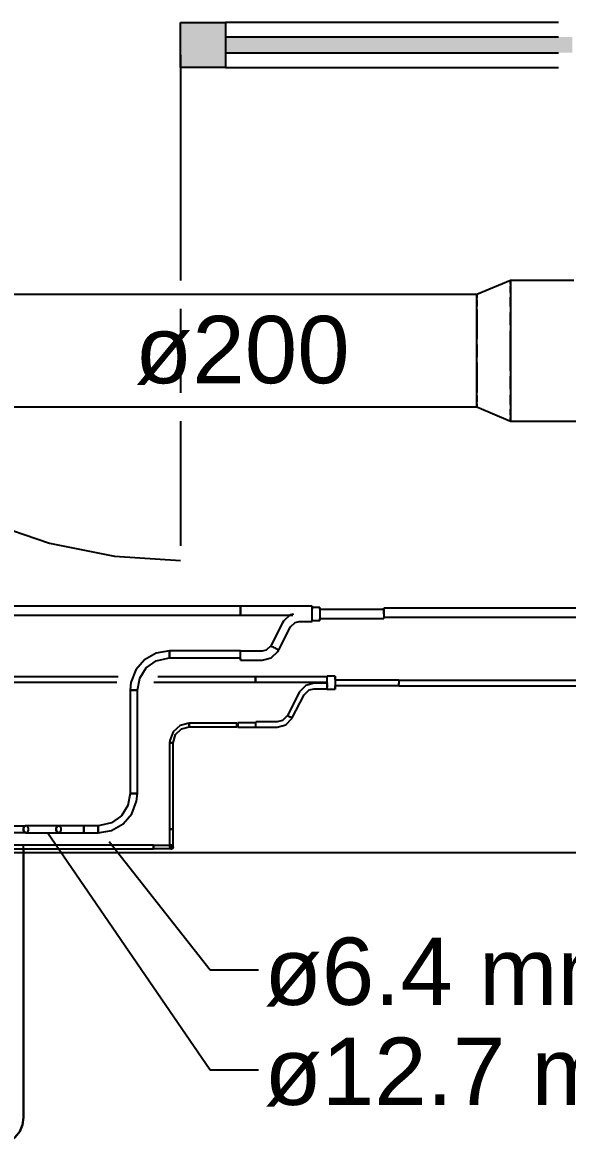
# Model space of a CAD drawing. Extents: x 25325 to 182345, y 3956 to 147305.
# Drawn here: x 91177.928 to 91178.691, y 73652.016 to 73653.591 of the extents above; entities that cross this region are included whole.
import ezdxf

# ---------------------------------------------------------------- set-up
doc = ezdxf.new("R2010")
doc.units = 0
doc.header["$MEASUREMENT"] = 0
doc.layers.add('CAT6A UNDERGROUND PORTS ROUTING', color=1, linetype='CONTINUOUS')
doc.styles.add('PDF Arial', font='arial.ttf')

# ---------------------------------------------------------------- blocks, each defined once
blk = doc.blocks.new('Sheet-Климатична и вентилационна система офис помещение етаж 4_1')
at = {"layer": 'CAT6A UNDERGROUND PORTS ROUTING', "true_color": 0xd8d8d8, "transparency": 33554687}
blk.add_hatch(color=254, dxfattribs=at).paths.add_polyline_path([(10.2154, 16.2329), (10.2154, 16.2959), (10.1524, 16.2959), (10.1524, 16.2329)])
h = blk.add_hatch(color=254, dxfattribs=at)
h.paths.add_polyline_path([(10.525, 16.2534), (10.7013, 16.2534), (10.7013, 16.2754), (10.2154, 16.2754), (10.2154, 16.2534)])
h.paths.add_polyline_path([(10.8752, 16.2534), (10.8752, 16.2754), (10.7997, 16.2754), (10.7997, 16.2534)])
at = {"layer": 'CAT6A UNDERGROUND PORTS ROUTING', "color": 253, "true_color": 0x9c9c9c, "transparency": 33554687}
for points in [[(10.1524, 16.2959), (10.2154, 16.2959), (10.2154, 16.2329), (10.1524, 16.2329), (10.1524, 16.2959)], [(10.6816, 16.2959), (10.2154, 16.2959), (10.2154, 16.2329)], [(10.6816, 16.2754), (10.2154, 16.2754), (10.2154, 16.2534)], [(10.2154, 16.2534), (10.6816, 16.2534)], [(10.1524, 16.2502), (10.1524, 15.934)], [(10.2154, 16.2329), (10.6816, 16.2329)], [(10.1524, 15.8946), (10.1524, 15.7765)], [(9.665, 15.7371), (9.721, 15.688), (9.7981, 15.6365), (9.8812, 15.5956), (9.969, 15.5658), (10.0599, 15.5477), (10.1524, 15.5416)], [(10.1524, 15.7371), (10.1524, 15.5621)]]:
    blk.add_lwpolyline(points, dxfattribs=at)
at = {"layer": 'CAT6A UNDERGROUND PORTS ROUTING', "transparency": 33554687}
for points in [[(10.6147, 15.934), (10.5672, 15.9143)], [(10.7034, 15.934), (10.6147, 15.934)], [(10.6147, 15.9291), (10.6147, 15.9306), (10.6147, 15.934)], [(10.6147, 15.934), (10.6147, 15.9291), (10.6147, 15.9152), (10.6147, 15.8934), (10.6147, 15.866), (10.6147, 15.8355), (10.6147, 15.8051), (10.6147, 15.7777), (10.6147, 15.7559), (10.6147, 15.7419), (10.6147, 15.7371)], [(10.6147, 15.9172), (10.6147, 15.9208), (10.6147, 15.926)], [(10.5672, 15.9143), (9.5785, 15.9143)], [(10.5672, 15.9143), (10.5672, 15.9116), (10.5672, 15.91)], [(10.5672, 15.7568), (10.5672, 15.7616), (10.5672, 15.7752), (10.5672, 15.7962), (10.5672, 15.8219), (10.5672, 15.8492), (10.5672, 15.8749), (10.5672, 15.8959), (10.5672, 15.9095), (10.5672, 15.9143)], [(10.5672, 15.9072), (10.5672, 15.9037), (10.5672, 15.8982)], [(10.6147, 15.8978), (10.6147, 15.9051), (10.6147, 15.9108)], [(10.5672, 15.8937), (10.5672, 15.8912), (10.5672, 15.8749), (10.5672, 15.8559), (10.5672, 15.8518)], [(10.6147, 15.8721), (10.6147, 15.8848), (10.6147, 15.8894)], [(10.6147, 15.8355), (10.6147, 15.861), (10.6147, 15.8637)], [(10.5672, 15.8446), (10.5672, 15.8355)], [(10.5672, 15.8355), (10.5672, 15.8265)], [(10.6147, 15.8074), (10.6147, 15.8101), (10.6147, 15.8355)], [(10.5672, 15.8193), (10.5672, 15.8152), (10.5672, 15.7962), (10.5672, 15.7799), (10.5672, 15.7773)], [(10.6147, 15.7816), (10.6147, 15.7863), (10.6147, 15.7998)], [(10.5672, 15.7729), (10.5672, 15.7674), (10.5672, 15.7638)], [(10.6147, 15.7603), (10.6147, 15.766), (10.6147, 15.7733)], [(9.653, 15.7568), (10.5672, 15.7568)], [(10.5672, 15.7611), (10.5672, 15.7595), (10.5672, 15.7568)], [(10.5672, 15.7568), (10.6147, 15.7371)], [(10.6147, 15.7451), (10.6147, 15.7503), (10.6147, 15.7539)], [(10.6147, 15.7371), (10.6147, 15.7405), (10.6147, 15.7419)], [(10.6147, 15.7371), (11.1547, 15.7371)]]:
    blk.add_lwpolyline(points, dxfattribs=at)
at = {"layer": 'CAT6A UNDERGROUND PORTS ROUTING', "color": 6, "transparency": 33554687}
for points in [[(10.2361, 15.4774), (9.8424, 15.4774)], [(9.8424, 15.4649), (10.2361, 15.4649)], [(10.2361, 15.4774), (10.2361, 15.4772), (10.2361, 15.4766), (10.2361, 15.4756), (10.2361, 15.4743), (10.2361, 15.4728), (10.2361, 15.4712)], [(10.3365, 15.4774), (10.2361, 15.4774)], [(10.2361, 15.4649), (10.2361, 15.4652), (10.2361, 15.4658), (10.2361, 15.4668), (10.2361, 15.4681), (10.2361, 15.4696), (10.2361, 15.4712), (10.2361, 15.4728), (10.2361, 15.4743), (10.2361, 15.4756), (10.2361, 15.4766), (10.2361, 15.4772), (10.2361, 15.4774)], [(10.2361, 15.4712), (10.2361, 15.4696), (10.2361, 15.4681), (10.2361, 15.4668), (10.2361, 15.4658), (10.2361, 15.4652), (10.2361, 15.4649)], [(10.2361, 15.4649), (10.3095, 15.4649)], [(10.3106, 15.4664), (10.3059, 15.4652), (10.2965, 15.4564), (10.2952, 15.4542)], [(10.3365, 15.4774), (10.3365, 15.4772), (10.3365, 15.4766), (10.3365, 15.4756), (10.3365, 15.4743), (10.3365, 15.4731)], [(10.3365, 15.4757), (10.3365, 15.4766)], [(10.3475, 15.4757), (10.3365, 15.4757)], [(10.3365, 15.4579), (10.3365, 15.4588), (10.3365, 15.4602), (10.3365, 15.4621), (10.3365, 15.4643), (10.3365, 15.4666), (10.3365, 15.469), (10.3365, 15.4712), (10.3365, 15.4731), (10.3365, 15.4745), (10.3365, 15.4754)], [(10.3475, 15.4757), (10.3475, 15.4754), (10.3475, 15.4745), (10.3475, 15.4731), (10.3475, 15.4712), (10.3475, 15.469), (10.3475, 15.4666), (10.3475, 15.4643), (10.3475, 15.4621), (10.3475, 15.4602), (10.3475, 15.4588), (10.3475, 15.4579), (10.3475, 15.4576)], [(10.3475, 15.4731), (10.3475, 15.4745), (10.3475, 15.4754)], [(10.4369, 15.4729), (10.3475, 15.4729)], [(12.5953, 15.4746), (10.4369, 15.4746)], [(10.4369, 15.4683), (10.4369, 15.47), (10.4369, 15.4715), (10.4369, 15.4728), (10.4369, 15.4738), (10.4369, 15.4744), (10.4369, 15.4746)], [(10.4369, 15.4738), (10.4369, 15.4729)], [(10.4369, 15.4721), (10.4369, 15.4711), (10.4369, 15.4698), (10.4369, 15.4683), (10.4369, 15.4666), (10.4369, 15.465), (10.4369, 15.4635), (10.4369, 15.4622), (10.4369, 15.4612), (10.4369, 15.4606), (10.4369, 15.4604)], [(10.4369, 15.4667), (10.4369, 15.4683)], [(10.2952, 15.4542), (10.2788, 15.4218)], [(10.2899, 15.4162), (10.3063, 15.4485)], [(10.3063, 15.4485), (10.313, 15.4548), (10.3183, 15.4559)], [(10.3183, 15.4559), (10.3365, 15.4559)], [(10.3365, 15.459), (10.3365, 15.4577), (10.3365, 15.4567), (10.3365, 15.4561), (10.3365, 15.4559)], [(10.3365, 15.4576), (10.3475, 15.4576)], [(10.3365, 15.4567), (10.3365, 15.4576)], [(10.3475, 15.4604), (10.4369, 15.4604)], [(10.3475, 15.4579), (10.3475, 15.4588), (10.3475, 15.4602)], [(10.4369, 15.4621), (12.5953, 15.4621)], [(10.2788, 15.4218), (10.2721, 15.4156), (10.2668, 15.4145)], [(10.2788, 15.4218), (10.2789, 15.4217), (10.2795, 15.4215)], [(10.2795, 15.4215), (10.2804, 15.421)], [(10.2804, 15.421), (10.2815, 15.4204)], [(10.2815, 15.4204), (10.2829, 15.4197)], [(10.2829, 15.4197), (10.2843, 15.419), (10.2858, 15.4183)], [(10.2858, 15.4183), (10.2871, 15.4176)], [(10.2871, 15.4176), (10.2883, 15.417), (10.2892, 15.4166), (10.2897, 15.4163), (10.2899, 15.4162)], [(10.1369, 15.4149), (10.1183, 15.4117), (10.1019, 15.4024), (10.0897, 15.3881), (10.0829, 15.3705), (10.0819, 15.3599)], [(10.0919, 15.3599), (10.0951, 15.3766), (10.1043, 15.3909), (10.1181, 15.4008), (10.1346, 15.4048), (10.1369, 15.4049)], [(10.2365, 15.4149), (10.1369, 15.4149)], [(10.1369, 15.4099), (10.1369, 15.4112), (10.1369, 15.4124), (10.1369, 15.4134), (10.1369, 15.4142), (10.1369, 15.4147), (10.1369, 15.4149)], [(10.1369, 15.4149), (10.1369, 15.4147), (10.1369, 15.4142), (10.1369, 15.4134), (10.1369, 15.4124), (10.1369, 15.4112), (10.1369, 15.4099), (10.1369, 15.4086), (10.1369, 15.4074), (10.1369, 15.4064), (10.1369, 15.4056), (10.1369, 15.4051), (10.1369, 15.4049)], [(10.1369, 15.4049), (10.1369, 15.4051), (10.1369, 15.4056), (10.1369, 15.4064), (10.1369, 15.4074), (10.1369, 15.4086), (10.1369, 15.4099)], [(10.1369, 15.4049), (10.2365, 15.4049)], [(10.2365, 15.4149), (10.2365, 15.4147), (10.2365, 15.4142), (10.2365, 15.4134)], [(10.2668, 15.4145), (10.2365, 15.4145)], [(10.2365, 15.402), (10.2365, 15.4022), (10.2365, 15.4028), (10.2365, 15.4038), (10.2365, 15.4051), (10.2365, 15.4066), (10.2365, 15.4082), (10.2365, 15.4098), (10.2365, 15.4113), (10.2365, 15.4126), (10.2365, 15.4136)], [(10.2365, 15.4038), (10.2365, 15.4028)], [(10.2365, 15.402), (10.2668, 15.402)], [(10.2668, 15.402), (10.2792, 15.4051), (10.2886, 15.4139), (10.2899, 15.4162)], [(10.0649, 15.3784), (9.7951, 15.3784)], [(9.7951, 15.3709), (10.0632, 15.3709)], [(10.1148, 15.3709), (10.2573, 15.3709)], [(10.2573, 15.3784), (10.1206, 15.3784)], [(10.2573, 15.3784), (10.2573, 15.3783)], [(10.2573, 15.3783), (10.2573, 15.3784)], [(10.2573, 15.3784), (10.2573, 15.3783), (10.2573, 15.3779), (10.2573, 15.3773), (10.2573, 15.3766), (10.2573, 15.3756), (10.2573, 15.3747)], [(10.3576, 15.3784), (10.2573, 15.3784)], [(10.2573, 15.3709), (10.2573, 15.3711), (10.2573, 15.3714), (10.2573, 15.372), (10.2573, 15.3728), (10.2573, 15.3737), (10.2573, 15.3747), (10.2573, 15.3756), (10.2573, 15.3766), (10.2573, 15.3773), (10.2573, 15.3779), (10.2573, 15.3783), (10.2573, 15.3784)], [(10.2573, 15.3747), (10.2573, 15.3737), (10.2573, 15.3728), (10.2573, 15.372), (10.2573, 15.3714), (10.2573, 15.3711), (10.2573, 15.3709)], [(10.2573, 15.3711), (10.2573, 15.3709)], [(10.2573, 15.3709), (10.2573, 15.3711)], [(10.2573, 15.3709), (10.3576, 15.3709)], [(10.3687, 15.3792), (10.3576, 15.3792)], [(10.3576, 15.3611), (10.3576, 15.3614), (10.3576, 15.3623), (10.3576, 15.3637), (10.3576, 15.3656), (10.3576, 15.3678), (10.3576, 15.3701), (10.3576, 15.3725), (10.3576, 15.3747), (10.3576, 15.3765), (10.3576, 15.378), (10.3576, 15.3789), (10.3576, 15.3792)], [(10.3576, 15.3701), (10.3576, 15.3692)], [(10.3687, 15.3792), (10.3687, 15.3789), (10.3687, 15.378), (10.3687, 15.3765), (10.3687, 15.3747), (10.3687, 15.3725), (10.3687, 15.3701), (10.3687, 15.3678), (10.3687, 15.3656), (10.3687, 15.3637), (10.3687, 15.3623), (10.3687, 15.3614), (10.3687, 15.3611)], [(10.3687, 15.3747), (10.3687, 15.3765), (10.3687, 15.378), (10.3687, 15.3789)], [(10.458, 15.3739), (10.3687, 15.3739)], [(10.458, 15.3739), (10.458, 15.3737)], [(10.458, 15.3739), (10.458, 15.3737), (10.458, 15.3734), (10.458, 15.3728), (10.458, 15.372), (10.458, 15.3711), (10.458, 15.3701), (10.458, 15.3692), (10.458, 15.3683)], [(12.5149, 15.3731), (10.458, 15.3731)], [(10.0819, 15.3599), (10.0819, 15.2147)], [(10.0819, 15.3599), (10.082, 15.3599), (10.0825, 15.3599), (10.0833, 15.3599), (10.0844, 15.3599), (10.0856, 15.3599), (10.0869, 15.3599)], [(10.0919, 15.3599), (10.0917, 15.3599), (10.0912, 15.3599), (10.0904, 15.3599), (10.0894, 15.3599), (10.0882, 15.3599), (10.0869, 15.3599), (10.0856, 15.3599), (10.0844, 15.3599), (10.0833, 15.3599), (10.0825, 15.3599), (10.082, 15.3599), (10.0819, 15.3599)], [(10.0869, 15.3599), (10.0882, 15.3599), (10.0894, 15.3599), (10.0904, 15.3599), (10.0912, 15.3599), (10.0917, 15.3599), (10.0919, 15.3599)], [(10.0919, 15.2147), (10.0919, 15.3599)], [(10.3186, 15.3565), (10.3022, 15.3242)], [(10.3395, 15.3693), (10.3277, 15.3662), (10.3191, 15.3575), (10.3186, 15.3566)], [(10.3253, 15.3532), (10.3324, 15.3602), (10.3395, 15.3618)], [(10.3576, 15.3693), (10.3395, 15.3693)], [(10.3395, 15.3618), (10.3576, 15.3618)], [(10.3576, 15.3675), (10.3576, 15.3666), (10.3576, 15.3656), (10.3576, 15.3646), (10.3576, 15.3637)], [(10.3576, 15.3611), (10.3687, 15.3611)], [(10.3687, 15.3664), (10.458, 15.3664)], [(10.3687, 15.3614), (10.3687, 15.3623), (10.3687, 15.3637), (10.3687, 15.3656)], [(10.458, 15.3656), (10.458, 15.3657), (10.458, 15.3661), (10.458, 15.3667), (10.458, 15.3675), (10.458, 15.3684), (10.458, 15.3693)], [(10.458, 15.3656), (10.458, 15.3657)], [(10.458, 15.3656), (12.5149, 15.3656)], [(10.3088, 15.3208), (10.3253, 15.3532)], [(10.3022, 15.3242), (10.2951, 15.3171), (10.2879, 15.3154)], [(10.3023, 15.3241), (10.3026, 15.324), (10.3031, 15.3237), (10.3038, 15.3233), (10.3046, 15.3229)], [(10.3046, 15.3229), (10.3055, 15.3225), (10.3064, 15.3221)], [(10.1645, 15.3134), (10.1517, 15.3102), (10.1418, 15.3014), (10.1372, 15.2889), (10.137, 15.2859)], [(10.142, 15.2859), (10.1452, 15.2974), (10.1538, 15.3057), (10.1645, 15.3084)], [(10.1645, 15.3133), (10.1645, 15.3134)], [(10.1645, 15.3134), (10.1645, 15.3133)], [(10.1645, 15.3133), (10.1645, 15.3134)], [(10.2312, 15.3134), (10.1645, 15.3134)], [(10.1645, 15.3109), (10.1645, 15.3115), (10.1645, 15.3121), (10.1645, 15.3127), (10.1645, 15.3131), (10.1645, 15.3133), (10.1645, 15.3134)], [(10.1645, 15.3134), (10.1645, 15.3133), (10.1645, 15.3131), (10.1645, 15.3127), (10.1645, 15.3121), (10.1645, 15.3115), (10.1645, 15.3109), (10.1645, 15.3102), (10.1645, 15.3096), (10.1645, 15.3091), (10.1645, 15.3087), (10.1645, 15.3085)], [(10.1645, 15.3085), (10.1645, 15.3087), (10.1645, 15.3091), (10.1645, 15.3096), (10.1645, 15.3102), (10.1645, 15.3109)], [(10.1645, 15.3084), (10.1645, 15.3085)], [(10.1645, 15.3084), (10.2312, 15.3084)], [(10.2312, 15.3083), (10.2312, 15.3095), (10.2312, 15.312), (10.2312, 15.3135), (10.2312, 15.3135)], [(10.2312, 15.3135), (10.2312, 15.3123), (10.2312, 15.3098), (10.2312, 15.3083), (10.2312, 15.3083)], [(10.2312, 15.3134), (10.2312, 15.3133), (10.2312, 15.3131), (10.2312, 15.3127), (10.2312, 15.3121), (10.2312, 15.3115), (10.2312, 15.3109)], [(10.2312, 15.3109), (10.2312, 15.3102), (10.2312, 15.3096), (10.2312, 15.3091), (10.2312, 15.3087), (10.2312, 15.3085), (10.2312, 15.3084)], [(10.2324, 15.3138), (10.2324, 15.3139)], [(10.2324, 15.3139), (10.2324, 15.3138)], [(10.2412, 15.3139), (10.2324, 15.3139)], [(10.2324, 15.3079), (10.2324, 15.308), (10.2324, 15.3083), (10.2324, 15.3088), (10.2324, 15.3094), (10.2324, 15.3101), (10.2324, 15.3109), (10.2324, 15.3117), (10.2324, 15.3124), (10.2324, 15.313), (10.2324, 15.3135), (10.2324, 15.3138), (10.2324, 15.3139)], [(10.2324, 15.3139), (10.2324, 15.3138), (10.2324, 15.3135)], [(10.2324, 15.3135), (10.2324, 15.3123), (10.2324, 15.3098), (10.2324, 15.3083)], [(10.2324, 15.3083), (10.2324, 15.3095), (10.2324, 15.312), (10.2324, 15.3135), (10.2324, 15.3135)], [(10.2324, 15.3083), (10.2324, 15.308), (10.2324, 15.3079)], [(10.2324, 15.3079), (10.2324, 15.308)], [(10.2324, 15.308), (10.2324, 15.3079)], [(10.2324, 15.3079), (10.2412, 15.3079)], [(10.2428, 15.3139), (10.2412, 15.3139)], [(10.2412, 15.3079), (10.2428, 15.3079)], [(10.2576, 15.3139), (10.2428, 15.3139)], [(10.2428, 15.3079), (10.2576, 15.3079)], [(10.2576, 15.3153), (10.2576, 15.3154)], [(10.2879, 15.3154), (10.2576, 15.3154)], [(10.2576, 15.3084), (10.2576, 15.309), (10.2576, 15.3098), (10.2576, 15.3107), (10.2576, 15.3117), (10.2576, 15.3127), (10.2576, 15.3136), (10.2576, 15.3143), (10.2576, 15.3149), (10.2576, 15.3153), (10.2576, 15.3154)], [(10.2576, 15.3083), (10.2576, 15.3084)], [(10.2576, 15.3084), (10.2576, 15.3083)], [(10.2576, 15.3083), (10.2576, 15.308), (10.2576, 15.3079)], [(10.2576, 15.3079), (10.2576, 15.308)], [(10.2576, 15.308), (10.2576, 15.3079)], [(10.2576, 15.3079), (10.2879, 15.3079)], [(10.2879, 15.3079), (10.2997, 15.3111), (10.3083, 15.3198), (10.3088, 15.3208)], [(10.3064, 15.3221), (10.3072, 15.3217), (10.3079, 15.3213), (10.3084, 15.321), (10.3087, 15.3209), (10.3088, 15.3208)], [(10.3087, 15.3209), (10.3088, 15.3208)], [(10.137, 15.2859), (10.1371, 15.2859)], [(10.137, 15.2859), (10.1371, 15.2859)], [(10.1371, 15.2859), (10.137, 15.2859)], [(10.137, 15.2859), (10.137, 15.1648)], [(10.137, 15.2859), (10.1371, 15.2859), (10.1374, 15.2859), (10.1378, 15.2859), (10.1383, 15.2859), (10.1389, 15.2859), (10.1395, 15.2859)], [(10.142, 15.2859), (10.1417, 15.2859), (10.1413, 15.2859), (10.1408, 15.2859), (10.1402, 15.2859), (10.1395, 15.2859), (10.1389, 15.2859), (10.1383, 15.2859), (10.1378, 15.2859), (10.1374, 15.2859), (10.1371, 15.2859), (10.137, 15.2859)], [(10.1395, 15.2859), (10.1402, 15.2859), (10.1408, 15.2859), (10.1413, 15.2859), (10.1417, 15.2859), (10.142, 15.2859)], [(10.142, 15.2859), (10.142, 15.2859)], [(10.142, 15.1648), (10.142, 15.2859)], [(10.0369, 15.1597), (10.0554, 15.1629), (10.0718, 15.1722), (10.0841, 15.1865), (10.0908, 15.2041), (10.0919, 15.2147)], [(10.0819, 15.2147), (10.0787, 15.198), (10.0695, 15.1837), (10.0556, 15.1738), (10.0391, 15.1698), (10.0369, 15.1697)], [(10.0869, 15.2147), (10.0856, 15.2147), (10.0844, 15.2147), (10.0833, 15.2147), (10.0825, 15.2147), (10.082, 15.2147), (10.0819, 15.2147)], [(10.0819, 15.2147), (10.082, 15.2147), (10.0825, 15.2147), (10.0833, 15.2147), (10.0844, 15.2147), (10.0856, 15.2147), (10.0869, 15.2147), (10.0882, 15.2147), (10.0894, 15.2147), (10.0904, 15.2147), (10.0912, 15.2147), (10.0917, 15.2147), (10.0919, 15.2147)], [(10.0919, 15.2147), (10.0917, 15.2147), (10.0912, 15.2147), (10.0904, 15.2147), (10.0894, 15.2147), (10.0882, 15.2147), (10.0869, 15.2147)], [(9.9004, 15.1697), (9.9181, 15.1697), (9.9335, 15.1697), (9.9358, 15.1697)], [(9.9322, 15.1647), (9.9324, 15.166), (9.9327, 15.1672), (9.9333, 15.1683), (9.934, 15.1691), (9.9349, 15.1696), (9.9358, 15.1697)], [(9.9358, 15.1697), (9.9349, 15.1696), (9.934, 15.1691), (9.9333, 15.1683), (9.9327, 15.1672), (9.9324, 15.166), (9.9322, 15.1647)], [(9.9817, 15.1697), (9.9358, 15.1697)], [(9.9367, 15.1696), (9.9359, 15.1697)], [(9.9375, 15.1691), (9.9367, 15.1696)], [(9.9383, 15.1683), (9.9375, 15.1691)], [(9.9388, 15.1672), (9.9383, 15.1683)], [(9.9392, 15.166), (9.9388, 15.1672)], [(9.9393, 15.1647), (9.9392, 15.166)], [(9.9807, 15.1696), (9.9799, 15.1691), (9.9792, 15.1683), (9.9786, 15.1672), (9.9782, 15.166), (9.9781, 15.1647)], [(9.9781, 15.1647), (9.9782, 15.166), (9.9786, 15.1672), (9.9792, 15.1683), (9.9799, 15.1691), (9.9807, 15.1696)], [(9.9809, 15.1696), (9.9807, 15.1696)], [(9.9817, 15.1697), (9.9809, 15.1696)], [(9.9809, 15.1696), (9.9817, 15.1697), (9.9826, 15.1696)], [(9.9826, 15.1696), (9.9817, 15.1697)], [(10.017, 15.1697), (9.9994, 15.1697), (9.984, 15.1697), (9.9817, 15.1697)], [(9.9834, 15.1691), (9.9826, 15.1696)], [(9.9842, 15.1683), (9.9834, 15.1691)], [(9.9847, 15.1672), (9.9842, 15.1683)], [(9.9851, 15.166), (9.9847, 15.1672)], [(9.9852, 15.1647), (9.9851, 15.166)], [(10.0369, 15.1697), (10.017, 15.1697)], [(10.017, 15.1647), (10.017, 15.166), (10.017, 15.1672), (10.017, 15.1683), (10.017, 15.1691), (10.017, 15.1696), (10.017, 15.1697)], [(10.017, 15.1697), (10.017, 15.1696), (10.017, 15.1691), (10.017, 15.1683), (10.017, 15.1672), (10.017, 15.166), (10.017, 15.1647)], [(10.0369, 15.1697), (10.0369, 15.1696), (10.0369, 15.1691), (10.0369, 15.1683), (10.0369, 15.1672), (10.0369, 15.166), (10.0369, 15.1647)], [(10.0369, 15.1597), (10.0369, 15.1599), (10.0369, 15.1604), (10.0369, 15.1612), (10.0369, 15.1622), (10.0369, 15.1634), (10.0369, 15.1647), (10.0369, 15.166), (10.0369, 15.1672), (10.0369, 15.1683), (10.0369, 15.1691), (10.0369, 15.1696), (10.0369, 15.1697)], [(9.9358, 15.1597), (9.921, 15.1597), (9.9036, 15.1597), (9.9004, 15.1597)], [(9.9358, 15.1597), (9.9349, 15.1599), (9.934, 15.1604), (9.9333, 15.1612), (9.9327, 15.1622), (9.9324, 15.1634), (9.9322, 15.1647)], [(9.9322, 15.1647), (9.9324, 15.1634), (9.9327, 15.1622), (9.9333, 15.1612), (9.934, 15.1604), (9.9349, 15.1599), (9.9358, 15.1597)], [(9.9358, 15.1597), (9.9817, 15.1597)], [(9.9359, 15.1598), (9.9367, 15.1599)], [(9.9367, 15.1599), (9.9375, 15.1604)], [(9.9375, 15.1604), (9.9383, 15.1612)], [(9.9383, 15.1612), (9.9388, 15.1622)], [(9.9388, 15.1622), (9.9392, 15.1634)], [(9.9392, 15.1634), (9.9393, 15.1647)], [(9.9781, 15.1647), (9.9782, 15.1634), (9.9786, 15.1622), (9.9792, 15.1612), (9.9799, 15.1604), (9.9807, 15.1599)], [(9.9807, 15.1599), (9.9799, 15.1604), (9.9792, 15.1612), (9.9786, 15.1622), (9.9782, 15.1634), (9.9781, 15.1647)], [(9.9807, 15.1599), (9.9809, 15.1599)], [(9.9809, 15.1599), (9.9817, 15.1597)], [(9.9826, 15.1599), (9.9817, 15.1597), (9.9809, 15.1599)], [(9.9817, 15.1597), (9.9826, 15.1599)], [(9.9817, 15.1597), (9.9964, 15.1597), (10.0138, 15.1597), (10.017, 15.1597)], [(9.9826, 15.1599), (9.9834, 15.1604)], [(9.9834, 15.1604), (9.9842, 15.1612)], [(9.9842, 15.1612), (9.9847, 15.1622)], [(9.9847, 15.1622), (9.9851, 15.1634)], [(9.9851, 15.1634), (9.9852, 15.1647)], [(10.017, 15.1597), (10.017, 15.1599), (10.017, 15.1604), (10.017, 15.1612), (10.017, 15.1622), (10.017, 15.1634), (10.017, 15.1647)], [(10.017, 15.1647), (10.017, 15.1634), (10.017, 15.1622), (10.017, 15.1612), (10.017, 15.1604), (10.017, 15.1599), (10.017, 15.1597)], [(10.017, 15.1597), (10.0369, 15.1597)], [(10.0369, 15.1647), (10.0369, 15.1634), (10.0369, 15.1622), (10.0369, 15.1612), (10.0369, 15.1604), (10.0369, 15.1599), (10.0369, 15.1597)], [(10.1371, 15.1648), (10.137, 15.1648)], [(10.137, 15.1648), (10.1371, 15.1648)], [(10.1371, 15.1648), (10.137, 15.1648)], [(10.1395, 15.1648), (10.1389, 15.1648), (10.1383, 15.1648), (10.1378, 15.1648), (10.1374, 15.1648), (10.1371, 15.1648), (10.137, 15.1648)], [(10.137, 15.1648), (10.137, 15.1526), (10.137, 15.1435), (10.137, 15.1398), (10.137, 15.1398)], [(10.137, 15.1648), (10.1371, 15.1648), (10.1374, 15.1648), (10.1378, 15.1648), (10.1383, 15.1648), (10.1389, 15.1648), (10.1395, 15.1648)], [(10.142, 15.1648), (10.142, 15.1648), (10.1417, 15.1648), (10.1413, 15.1648), (10.1408, 15.1648), (10.1402, 15.1648), (10.1395, 15.1648)], [(10.1395, 15.1648), (10.1402, 15.1648), (10.1408, 15.1648), (10.1413, 15.1648), (10.1417, 15.1648), (10.142, 15.1648), (10.142, 15.1648)], [(10.142, 15.1648), (10.142, 15.1648)], [(10.142, 15.1648), (10.142, 15.1648)], [(10.142, 15.1648), (10.142, 15.1648)], [(10.142, 15.1398), (10.142, 15.143), (10.142, 15.1517), (10.142, 15.1638), (10.142, 15.1648)], [(10.1145, 15.1423), (9.8693, 15.1423)], [(9.8693, 15.1373), (10.1145, 15.1373)], [(10.1145, 15.1423), (10.1145, 15.1422)], [(10.1145, 15.1423), (10.1267, 15.1423), (10.1358, 15.1423), (10.1371, 15.1423)], [(10.1145, 15.1422), (10.1145, 15.142)], [(10.1145, 15.142), (10.1145, 15.1416), (10.1145, 15.141), (10.1145, 15.1404), (10.1145, 15.1398)], [(10.1145, 15.1398), (10.1145, 15.1404), (10.1145, 15.141), (10.1145, 15.1416), (10.1145, 15.142)], [(10.1145, 15.1398), (10.1145, 15.1391), (10.1145, 15.1385), (10.1145, 15.138), (10.1145, 15.1376)], [(10.1145, 15.1376), (10.1145, 15.138), (10.1145, 15.1385), (10.1145, 15.1391), (10.1145, 15.1398)], [(10.1145, 15.1376), (10.1145, 15.1374)], [(10.1145, 15.1374), (10.1145, 15.1373)], [(10.1395, 15.1373), (10.1364, 15.1373), (10.1276, 15.1373), (10.1155, 15.1373), (10.1145, 15.1373)], [(10.1395, 15.1423), (10.137, 15.1398)], [(10.1371, 15.1404), (10.137, 15.1398)], [(10.137, 15.1398), (10.1382, 15.1386)], [(10.137, 15.1398), (10.1371, 15.1391)], [(10.1371, 15.1423), (10.1395, 15.1423)], [(10.1374, 15.141), (10.1371, 15.1404)], [(10.1371, 15.1391), (10.1374, 15.1385)], [(10.1378, 15.1416), (10.1374, 15.141)], [(10.1395, 15.1373), (10.1389, 15.1374), (10.1383, 15.1376), (10.1378, 15.138), (10.1374, 15.1385)], [(10.1374, 15.1385), (10.1378, 15.138), (10.1383, 15.1376), (10.1389, 15.1374), (10.1395, 15.1373), (10.1402, 15.1374), (10.1408, 15.1376), (10.1413, 15.138), (10.1417, 15.1385)], [(10.1383, 15.142), (10.1378, 15.1416)], [(10.1389, 15.1422), (10.1383, 15.142)], [(10.1383, 15.1386), (10.1395, 15.1373), (10.1408, 15.1386)], [(10.1395, 15.1423), (10.1389, 15.1422)], [(10.142, 15.1398), (10.1395, 15.1423)], [(10.1395, 15.141), (10.1395, 15.1423)], [(10.1395, 15.1423), (10.1416, 15.1411)], [(10.1395, 15.1423), (10.1395, 15.1423)], [(10.1402, 15.1422), (10.1395, 15.1423)], [(10.1395, 15.1398), (10.1395, 15.141)], [(10.1395, 15.1398), (10.1395, 15.1386)], [(10.1395, 15.1386), (10.1395, 15.1373)], [(10.1417, 15.1385), (10.1413, 15.138), (10.1408, 15.1376), (10.1402, 15.1374), (10.1395, 15.1373)], [(10.1414, 15.1385), (10.1409, 15.1377), (10.1395, 15.1373)], [(10.1408, 15.142), (10.1402, 15.1422)], [(10.1413, 15.1416), (10.1408, 15.142)], [(10.1408, 15.1386), (10.142, 15.1398)], [(10.1417, 15.141), (10.1413, 15.1416)], [(10.142, 15.1398), (10.1414, 15.1386)], [(10.1416, 15.1411), (10.142, 15.1398)], [(10.142, 15.1404), (10.1417, 15.141)], [(10.1417, 15.1385), (10.142, 15.1391)], [(10.142, 15.1398), (10.142, 15.1404)], [(10.142, 15.1391), (10.142, 15.1398)]]:
    blk.add_lwpolyline(points, dxfattribs=at)
at = {"layer": 'CAT6A UNDERGROUND PORTS ROUTING', "color": 7, "transparency": 33554687}
for points in [[(9.9662, 15.1601), (10.194, 14.8275)], [(9.9323, 15.1435), (9.9323, 15.1422)], [(9.9323, 15.1422), (9.9323, 15.1435)], [(9.9323, 15.1422), (9.9323, 15.1435)], [(9.9323, 15.1374), (9.9323, 15.1422)], [(9.9323, 15.1374), (9.9323, 14.7605)], [(9.9323, 14.7605), (9.9323, 15.1374)], [(9.9323, 14.7605), (9.9323, 15.1374)], [(10.0523, 15.1476), (10.194, 14.9677)], [(10.194, 14.9677), (10.2613, 14.9677)], [(10.194, 14.8275), (10.2613, 14.8275)], [(9.9323, 14.7605), (9.931, 14.7503), (9.9271, 14.7409), (9.9208, 14.7327), (9.9126, 14.7264), (9.9031, 14.7225), (9.893, 14.7212)], [(9.893, 14.7212), (9.9031, 14.7225), (9.9126, 14.7264), (9.9208, 14.7327), (9.9271, 14.7409), (9.931, 14.7503), (9.9323, 14.7605)]]:
    blk.add_lwpolyline(points, dxfattribs=at)
at = {"layer": 'CAT6A UNDERGROUND PORTS ROUTING', "color": 7, "char_height": 0.094445, "attachment_point": 7, "style": 'PDF Arial'}
for s, insert in [('\\W1.001034;ø200', (10.0882, 15.7875)), ('\\W1.000588;ø6.4 mm', (10.2696, 14.9158)), ('\\W1.000633;ø12.7 mm', (10.2696, 14.7756))]:
    blk.add_mtext(s, dxfattribs=dict(at, insert=insert))

msp = doc.modelspace()

# ---------------------------------------------------------------- linework, layer by layer
at = {"layer": 'CAT6A UNDERGROUND PORTS ROUTING'}
msp.add_line((91186.8859, 73652.4268), (91172.0037, 73652.4268), dxfattribs=at)

# ---------------------------------------------------------------- block references
msp.add_blockref('Sheet-Климатична и вентилационна система офис помещение етаж 4_1', (91167.997, 73637.2953), dxfattribs=at)

doc.saveas('drawing.dxf')
